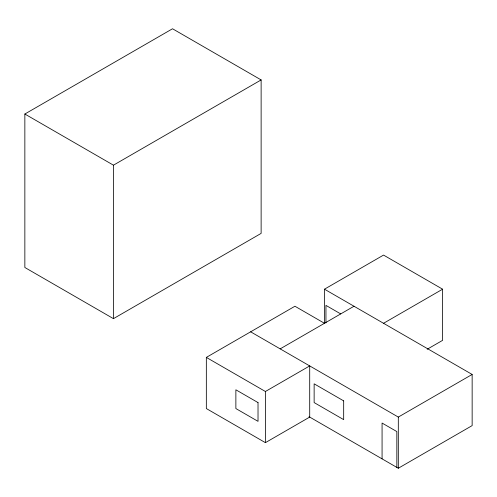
<?xml version="1.0" encoding="UTF-8"?>
<svg xmlns="http://www.w3.org/2000/svg" width="497" height="497" viewBox="0 0 497 497"><rect width="100%" height="100%" fill="white"/><g stroke="black" fill="none" stroke-linecap="round" stroke-linejoin="round"><path stroke-width="0.75" d="M24.85 114.024L172.527 28.764L261.13 79.924L261.13 233.391L113.453 318.652L24.85 267.492L24.85 114.024L113.453 165.178L261.13 79.924M206.336 357.399L265.404 391.499L309.706 365.922L309.706 417.076L265.404 442.659L206.336 408.553L206.336 357.399L294.938 306.239L324.473 323.292L324.473 289.192L383.547 255.085L442.616 289.192L442.616 340.346L427.178 349.261M280.171 348.869L354.007 306.239M383.547 323.292L442.616 289.192M250.637 331.816L398.314 417.076L472.15 374.446L472.15 425.606L398.314 468.236L309.035 416.691M324.473 289.192L472.15 374.446M340.718 313.918L325.951 305.388L325.951 322.913M398.314 417.076L398.314 468.236M396.836 467.385L396.836 431.57L382.069 423.046L382.069 458.855M265.404 391.499L265.404 442.659M113.453 165.178L113.453 318.652M343.675 400.88L314.135 383.827L314.135 402.582L343.675 419.636L343.675 400.88M258.024 402.582L235.87 389.797L235.87 408.553L258.024 421.344L258.024 402.582"/></g></svg>
